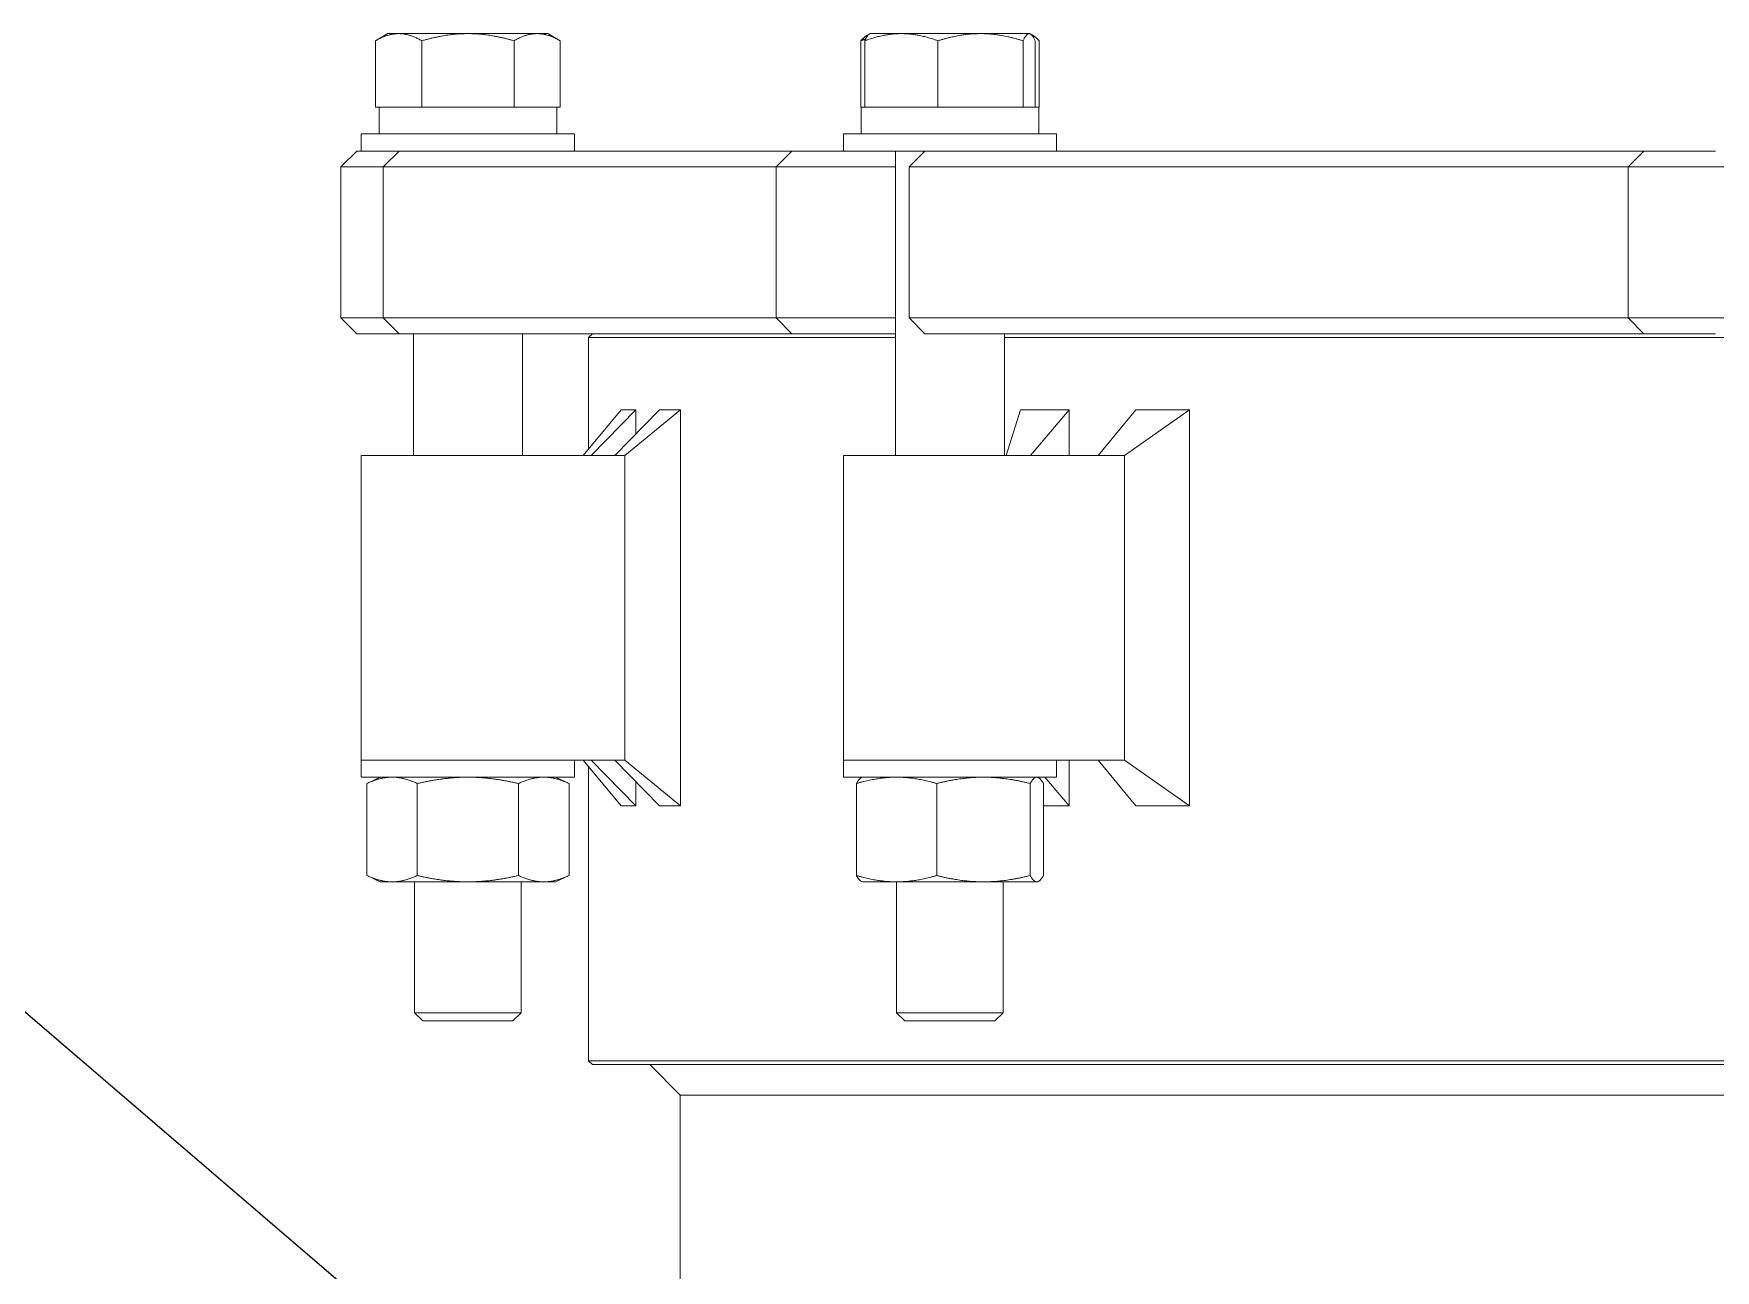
# Model space of a CAD drawing. Header units: inches. Extents: x 19 to 503, y 7 to 322.
# Drawn here: x 217.17 to 230.98, y 122.3 to 132.46 of the extents above; entities that cross this region are included whole.
import ezdxf

# ---------------------------------------------------------------- set-up
doc = ezdxf.new("R2010")
doc.units = ezdxf.units.IN
doc.header["$LTSCALE"] = 15
doc.header["$MEASUREMENT"] = 0
doc.layers.add('Symbol (ANSI)', color=7, linetype='Continuous', lineweight=25)
doc.layers.add('Visible (ANSI)', color=7, linetype='Continuous', lineweight=50)
doc.styles.add('MEMCOR Medium', font='arial.ttf')
doc.dimstyles.new('Default (ANSI)$7', dxfattribs={"dimscale": 15, "dimtxt": 0.15, "dimasz": 0.098425, "dimexe": 0.125, "dimexo": 0.0625, "dimgap": 0.031496, "dimtad": 0, "dimtih": 1, "dimtoh": 1, "dimdec": 4, "dimrnd": 1e-08, "dimzin": 3, "dimdsep": 46, "dimlunit": 5, "dimtxsty": 'MEMCOR Medium', "dimcen": 0.09, "dimdle": 0.393701, "dimclrd": 256, "dimclre": 256, "dimclrt": 256, "dimadec": 0, "dimazin": 1, "dimtfac": 0.8, "dimtofl": 0, "dimtmove": 0, "dimatfit": 3, "dimfxl": 1, "dimfrac": 1, "dimtolj": 1, "dimtzin": 4, "dimlwd": -1, "dimlwe": -1, "dimarcsym": 0})

msp = doc.modelspace()

# ---------------------------------------------------------------- linework, layer by layer
at = {"layer": 'Visible (ANSI)', "linetype": 'Continuous', "lineweight": 18}
for p, q in [((220.07946, 132.45733), (219.97798, 132.39874)), ((219.97798, 131.85333), (219.97798, 132.39874)), ((220.16735, 132.45733), (220.07946, 132.45733)), ((220.73546, 132.45733), (220.16735, 132.45733)), ((220.35672, 131.85333), (220.35672, 132.39874)), ((221.30358, 132.45733), (220.73546, 132.45733)), ((221.1142, 131.85333), (221.1142, 132.39874)), ((221.39146, 132.45733), (221.30358, 132.45733)), ((221.39146, 132.45733), (221.49295, 132.39874)), ((221.49295, 131.85333), (221.49295, 132.39874)), ((223.96084, 131.85333), (223.96084, 132.39874)), ((223.99269, 131.85333), (223.99269, 132.39874)), ((224.03085, 132.45406), (224.01337, 132.44397)), ((224.03651, 132.45733), (224.03085, 132.45406)), ((224.29316, 132.45733), (224.03651, 132.45733)), ((224.94355, 132.45733), (224.29316, 132.45733)), ((224.59364, 131.85333), (224.59364, 132.39874)), ((225.3429, 132.45733), (224.94355, 132.45733)), ((225.29346, 131.85333), (225.29346, 132.39874)), ((225.34851, 132.45733), (225.3429, 132.45733)), ((225.34851, 132.45733), (225.35417, 132.45406)), ((225.35417, 132.45406), (225.37165, 132.44397)), ((225.39233, 131.85333), (225.39233, 132.39874)), ((225.42418, 131.85333), (225.42418, 132.39874)), ((220.16735, 131.85333), (219.97798, 131.85333)), ((220.00596, 131.85333), (221.46445, 131.85333)), ((220.00596, 131.63433), (220.00596, 131.85333)), ((220.07946, 131.85333), (220.07946, 131.85333)), ((220.35672, 131.85333), (220.16735, 131.85333)), ((220.73546, 131.85333), (220.35672, 131.85333)), ((221.1142, 131.85333), (220.73546, 131.85333)), ((221.30358, 131.85333), (221.1142, 131.85333)), ((221.49295, 131.85333), (221.30358, 131.85333)), ((221.39146, 131.85333), (221.39146, 131.85333)), ((223.99269, 131.85333), (223.96084, 131.85333)), ((223.96301, 131.85333), (225.42201, 131.85333)), ((223.96301, 131.63433), (223.96301, 131.85333)), ((224.29316, 131.85333), (223.99269, 131.85333)), ((224.03651, 131.85333), (224.03651, 131.85333)), ((224.59364, 131.85333), (224.29316, 131.85333)), ((224.94355, 131.85333), (224.59364, 131.85333)), ((225.29346, 131.85333), (224.94355, 131.85333)), ((225.3429, 131.85333), (225.29346, 131.85333)), ((225.39233, 131.85333), (225.3429, 131.85333)), ((225.34851, 131.85333), (225.34851, 131.85333)), ((225.42418, 131.85333), (225.39233, 131.85333)), ((225.42201, 131.63433), (225.42201, 131.85333)), ((221.61046, 131.63433), (219.86046, 131.63433)), ((219.86046, 131.63433), (219.86046, 131.4937)), ((221.46496, 131.63433), (221.46496, 131.69807)), ((221.61046, 131.63433), (221.61046, 131.4937)), ((225.56751, 131.63433), (223.81751, 131.63433)), ((223.81751, 131.63433), (223.81751, 131.4937)), ((225.56751, 131.63433), (225.56751, 131.4937)), ((219.82258, 131.4937), (219.69258, 131.3637)), ((219.82258, 131.4937), (219.83348, 131.4937)), ((219.83348, 131.4937), (219.86046, 131.4937)), ((219.86046, 131.4937), (220.16997, 131.4937)), ((220.16997, 131.4937), (220.03997, 131.3637)), ((220.16997, 131.4937), (220.17297, 131.4937)), ((220.17297, 131.4937), (220.23653, 131.4937)), ((220.23653, 131.4937), (221.25249, 131.4937)), ((222.20275, 131.4937), (221.25249, 131.4937)), ((222.92852, 131.4937), (222.20275, 131.4937)), ((222.92852, 131.4937), (223.39598, 131.4937)), ((223.39598, 131.4937), (223.26598, 131.3637)), ((223.39598, 131.4937), (223.52479, 131.4937)), ((223.52479, 131.4937), (223.67254, 131.4937)), ((223.67254, 131.4937), (223.81751, 131.4937)), ((223.81751, 131.4937), (224.48748, 131.4937)), ((224.24501, 131.4937), (224.24501, 128.9937)), ((224.48748, 131.4937), (224.35748, 131.3637)), ((224.48748, 131.4937), (224.50958, 131.4937)), ((224.50958, 131.4937), (224.67259, 131.4937)), ((224.67259, 131.4937), (225.86046, 131.4937)), ((226.66605, 131.4937), (225.86046, 131.4937)), ((227.50305, 131.4937), (226.66605, 131.4937)), ((227.50305, 131.4937), (230.38893, 131.4937)), ((230.38893, 131.4937), (230.25893, 131.3637)), ((230.38893, 131.4937), (230.7485, 131.4937)), ((230.7485, 131.4937), (230.97594, 131.4937)), ((219.7051, 131.3637), (219.69258, 131.3637)), ((219.69258, 131.3637), (219.69258, 130.1237)), ((219.75088, 131.3637), (219.7051, 131.3637)), ((220.03997, 131.3637), (219.75088, 131.3637)), ((220.04622, 131.3637), (220.03997, 131.3637)), ((220.03997, 131.3637), (220.03997, 130.1237)), ((220.11008, 131.3637), (220.04622, 131.3637)), ((221.27785, 131.3637), (220.11008, 131.3637)), ((221.27785, 131.3637), (222.22811, 131.3637)), ((222.22811, 131.3637), (222.80412, 131.3637)), ((223.26598, 131.3637), (222.80412, 131.3637)), ((223.41403, 131.3637), (223.26598, 131.3637)), ((223.26598, 131.3637), (223.26598, 130.1237)), ((223.56249, 131.3637), (223.41403, 131.3637)), ((223.91301, 131.3637), (223.56249, 131.3637)), ((223.91301, 131.3637), (224.24501, 131.3637)), ((224.40353, 131.3637), (224.35748, 131.3637)), ((224.35748, 131.3637), (224.35748, 130.1237)), ((224.56732, 131.3637), (224.40353, 131.3637)), ((225.93269, 131.3637), (224.56732, 131.3637)), ((225.93269, 131.3637), (226.73828, 131.3637)), ((226.73828, 131.3637), (227.40256, 131.3637)), ((230.25893, 131.3637), (227.40256, 131.3637)), ((230.67222, 131.3637), (230.25893, 131.3637)), ((230.25893, 131.3637), (230.25893, 130.1237)), ((230.90076, 131.3637), (230.67222, 131.3637)), ((231.25321, 131.3637), (230.90076, 131.3637)), ((219.69258, 130.1237), (219.7051, 130.1237)), ((219.82258, 129.9937), (219.69258, 130.1237)), ((219.7051, 130.1237), (219.75088, 130.1237)), ((219.75088, 130.1237), (220.03997, 130.1237)), ((220.03997, 130.1237), (220.04622, 130.1237)), ((220.16997, 129.9937), (220.03997, 130.1237)), ((220.04622, 130.1237), (220.11008, 130.1237)), ((220.11008, 130.1237), (221.27785, 130.1237)), ((222.22811, 130.1237), (221.27785, 130.1237)), ((222.80412, 130.1237), (222.22811, 130.1237)), ((222.80412, 130.1237), (223.26598, 130.1237)), ((223.26598, 130.1237), (223.41403, 130.1237)), ((223.39598, 129.9937), (223.26598, 130.1237)), ((223.41403, 130.1237), (223.56249, 130.1237)), ((223.56249, 130.1237), (223.91301, 130.1237)), ((224.24501, 130.1237), (223.91301, 130.1237)), ((224.35748, 130.1237), (224.40353, 130.1237)), ((224.48748, 129.9937), (224.35748, 130.1237)), ((224.40353, 130.1237), (224.56732, 130.1237)), ((224.56732, 130.1237), (225.93269, 130.1237)), ((226.73828, 130.1237), (225.93269, 130.1237)), ((227.40256, 130.1237), (226.73828, 130.1237)), ((227.40256, 130.1237), (230.25893, 130.1237)), ((230.25893, 130.1237), (230.67222, 130.1237)), ((230.38893, 129.9937), (230.25893, 130.1237)), ((230.67222, 130.1237), (230.90076, 130.1237)), ((230.90076, 130.1237), (231.25321, 130.1237)), ((219.83348, 129.9937), (219.82258, 129.9937)), ((219.87904, 129.9937), (219.83348, 129.9937)), ((220.02075, 129.9937), (219.87904, 129.9937)), ((220.02075, 129.9937), (220.16997, 129.9937)), ((220.17297, 129.9937), (220.16997, 129.9937)), ((220.23653, 129.9937), (220.17297, 129.9937)), ((221.25249, 129.9937), (220.23653, 129.9937)), ((220.28796, 129.9937), (220.28796, 128.9937)), ((221.18296, 129.9937), (221.18296, 128.9937)), ((221.25249, 129.9937), (222.20275, 129.9937)), ((221.7575, 129.9937), (221.72625, 129.96245)), ((224.24501, 129.96245), (221.72625, 129.96245)), ((221.72625, 129.04585), (221.72625, 129.96245)), ((222.20275, 129.9937), (222.73721, 129.9937)), ((222.73721, 129.9937), (223.39598, 129.9937)), ((223.52479, 129.9937), (223.39598, 129.9937)), ((223.67254, 129.9937), (223.52479, 129.9937)), ((223.84079, 129.9937), (223.67254, 129.9937)), ((223.84079, 129.9937), (224.24501, 129.9937)), ((224.50958, 129.9937), (224.48748, 129.9937)), ((224.67259, 129.9937), (224.50958, 129.9937)), ((225.86046, 129.9937), (224.67259, 129.9937)), ((225.14001, 129.9937), (225.14001, 128.9937)), ((231.55668, 129.96245), (225.14001, 129.96245)), ((225.86046, 129.9937), (226.66605, 129.9937)), ((226.66605, 129.9937), (227.21375, 129.9937)), ((227.21375, 129.9937), (230.38893, 129.9937)), ((230.7485, 129.9937), (230.38893, 129.9937)), ((230.97594, 129.9937), (230.7485, 129.9937)), ((221.99347, 129.36855), (221.68306, 128.9937)), ((222.1153, 129.36855), (221.74626, 128.9937)), ((222.3075, 129.36855), (221.94135, 128.9937)), ((221.99347, 129.36855), (222.1153, 129.36855)), ((222.48113, 129.36855), (222.02447, 128.9937)), ((222.1153, 129.36855), (222.1153, 129.17178)), ((222.3075, 129.36855), (222.48113, 129.36855)), ((222.48113, 126.11885), (222.48113, 129.36855)), ((225.27133, 129.36855), (225.15444, 128.9937)), ((225.27133, 129.36855), (225.67007, 129.36855)), ((225.67007, 129.36855), (225.35433, 128.9937)), ((225.67007, 129.36855), (225.67007, 128.9937)), ((226.21743, 129.36855), (225.9099, 128.9937)), ((226.66008, 129.36855), (226.12669, 128.9937)), ((226.21743, 129.36855), (226.66008, 129.36855)), ((226.66008, 126.11885), (226.66008, 129.36855)), ((219.86046, 128.9937), (220.90617, 128.9937)), ((219.86046, 126.4937), (219.86046, 128.9937)), ((220.90617, 128.9937), (222.02447, 128.9937)), ((222.02447, 126.4937), (222.02447, 128.9937)), ((223.81751, 128.9937), (225.17863, 128.9937)), ((223.81751, 126.4937), (223.81751, 128.9937)), ((225.17863, 128.9937), (226.12669, 128.9937)), ((226.12669, 126.4937), (226.12669, 128.9937)), ((220.90617, 126.4937), (219.86046, 126.4937)), ((220.90617, 126.4937), (219.86046, 126.4937)), ((219.86046, 126.4937), (219.86046, 126.35308)), ((222.02447, 126.4937), (220.90617, 126.4937)), ((221.61046, 126.4937), (221.61046, 126.35308)), ((221.99347, 126.11885), (221.68306, 126.4937)), ((222.1153, 126.11885), (221.74626, 126.4937)), ((222.3075, 126.11885), (221.94135, 126.4937)), ((222.48113, 126.11885), (222.02447, 126.4937)), ((225.17863, 126.4937), (223.81751, 126.4937)), ((225.17863, 126.4937), (223.81751, 126.4937)), ((223.81751, 126.4937), (223.81751, 126.35308)), ((226.12669, 126.4937), (225.17863, 126.4937)), ((225.56751, 126.4937), (225.56751, 126.35308)), ((225.67007, 126.4937), (225.67007, 126.11885)), ((226.21743, 126.11885), (225.9099, 126.4937)), ((226.66008, 126.11885), (226.12669, 126.4937)), ((219.86046, 126.35308), (221.61046, 126.35308)), ((220.01646, 126.35308), (219.90523, 126.30121)), ((221.45446, 126.35308), (221.56569, 126.30121)), ((221.72625, 124.02495), (221.72625, 126.44155)), ((223.81751, 126.35308), (225.56751, 126.35308)), ((223.97351, 126.35308), (223.96731, 126.35018)), ((225.41151, 126.35308), (225.41771, 126.35018)), ((225.67007, 126.11885), (225.47278, 126.35308)), ((219.90523, 125.54594), (219.90523, 126.30121)), ((220.32035, 125.54594), (220.32035, 126.30121)), ((221.15058, 125.54594), (221.15058, 126.30121)), ((221.56569, 125.54594), (221.56569, 126.30121)), ((222.1153, 126.31562), (222.1153, 126.11885)), ((223.92548, 125.54594), (223.92548, 126.30121)), ((224.58414, 125.54594), (224.58414, 126.30121)), ((225.35118, 125.54594), (225.35118, 126.30121)), ((225.45954, 125.54594), (225.45954, 126.30121)), ((222.1153, 126.11885), (221.99347, 126.11885)), ((222.48113, 126.11885), (222.3075, 126.11885)), ((225.67007, 126.11885), (225.45954, 126.11885)), ((226.66008, 126.11885), (226.21743, 126.11885)), ((220.01646, 125.49408), (219.90523, 125.54594)), ((220.01646, 125.49408), (220.11279, 125.49408)), ((220.11279, 125.49408), (220.73546, 125.49408)), ((220.29796, 125.49408), (220.29796, 124.41944)), ((220.73546, 125.49408), (221.35813, 125.49408)), ((221.17296, 125.49408), (221.17296, 124.41944)), ((221.35813, 125.49408), (221.45446, 125.49408)), ((221.45446, 125.49408), (221.56569, 125.54594)), ((223.97351, 125.49408), (223.96731, 125.49697)), ((223.97351, 125.49408), (224.25481, 125.49408)), ((224.25481, 125.49408), (224.96766, 125.49408)), ((224.25501, 125.49408), (224.25501, 124.41944)), ((224.96766, 125.49408), (225.40536, 125.49408)), ((225.13001, 125.49408), (225.13001, 124.41944)), ((225.40536, 125.49408), (225.41151, 125.49408)), ((225.41151, 125.49408), (225.41771, 125.49697)), ((220.29796, 124.41944), (221.17296, 124.41944)), ((220.36612, 124.35333), (220.29796, 124.41944)), ((221.1048, 124.35333), (221.17296, 124.41944)), ((224.25501, 124.41944), (225.13001, 124.41944)), ((224.32317, 124.35333), (224.25501, 124.41944)), ((225.06185, 124.35333), (225.13001, 124.41944)), ((221.1048, 124.35333), (220.36612, 124.35333)), ((225.06185, 124.35333), (224.32317, 124.35333)), ((221.72625, 124.02495), (246.70565, 124.02495)), ((221.7575, 123.9937), (221.72625, 124.02495)), ((246.68125, 123.9937), (221.7575, 123.9937)), ((222.47776, 123.7437), (222.22776, 123.9937)), ((222.47776, 112.2437), (222.47776, 123.7437)), ((246.32554, 123.7437), (222.47776, 123.7437))]:
    msp.add_line(p, q, dxfattribs=at)
msp.add_ellipse((220.73546, 131.69807), major_axis=(0, 4.1372), ratio=0.17632698, start_param=4.71238898, end_param=4.7499235, dxfattribs=at)
for points, weights in [([(220.16735, 132.45733), (220.07946, 132.45733), (219.97798, 132.39874)], [1, 1.0379548493, 1]), ([(220.35672, 132.39874), (220.25524, 132.45733), (220.16735, 132.45733)], [1, 1.0379548493, 1]), ([(220.73546, 132.45733), (220.55969, 132.45733), (220.35672, 132.39874)], [1, 1.0379548493, 1]), ([(221.1142, 132.39874), (220.91124, 132.45733), (220.73546, 132.45733)], [1, 1.0379548493, 1]), ([(221.30358, 132.45733), (221.21569, 132.45733), (221.1142, 132.39874)], [1, 1.0379548493, 1]), ([(221.49295, 132.39874), (221.39146, 132.45733), (221.30358, 132.45733)], [1, 1.0379548493, 1]), ([(223.96084, 132.39874), (223.98854, 132.42963), (224.01337, 132.44397)], [1, 1.01965956375, 1.01895290532]), ([(223.9999, 132.41378), (223.98071, 132.40685), (223.96084, 132.39874)], [1.00881298069, 1.00508876131, 1]), ([(224.29316, 132.45733), (224.15371, 132.45733), (223.99269, 132.39874)], [1, 1.0379548493, 1]), ([(223.99269, 132.39874), (224.01306, 132.44379), (224.03085, 132.45406)], [1, 1.02892942038, 1.01375847525]), ([(224.59364, 132.39874), (224.43261, 132.45733), (224.29316, 132.45733)], [1, 1.0379548493, 1]), ([(224.94355, 132.45733), (224.78116, 132.45733), (224.59364, 132.39874)], [1, 1.0379548493, 1]), ([(225.29346, 132.39874), (225.10594, 132.45733), (224.94355, 132.45733)], [1, 1.0379548493, 1]), ([(225.3429, 132.45733), (225.31995, 132.45733), (225.29346, 132.39874)], [1, 1.0379548493, 1]), ([(225.39233, 132.39874), (225.36584, 132.45733), (225.3429, 132.45733)], [1, 1.0379548493, 1]), ([(225.42418, 132.39874), (225.39006, 132.4368), (225.35993, 132.44991)], [1, 1.02433062887, 1.01746737806]), ([(220.11279, 126.35308), (220.01646, 126.35308), (219.90523, 126.30121)], [1, 1.0379548493, 1]), ([(220.32035, 126.30121), (220.20912, 126.35308), (220.11279, 126.35308)], [1, 1.0379548493, 1]), ([(220.73546, 126.35308), (220.54281, 126.35308), (220.32035, 126.30121)], [1, 1.0379548493, 1]), ([(221.15058, 126.30121), (220.92812, 126.35308), (220.73546, 126.35308)], [1, 1.0379548493, 1]), ([(221.35813, 126.35308), (221.26181, 126.35308), (221.15058, 126.30121)], [1, 1.0379548493, 1]), ([(221.56569, 126.30121), (221.45446, 126.35308), (221.35813, 126.35308)], [1, 1.0379548493, 1]), ([(224.25481, 126.35308), (224.10197, 126.35308), (223.92548, 126.30121)], [1, 1.0379548493, 1]), ([(223.92548, 126.30121), (223.9478, 126.34109), (223.96731, 126.35018)], [1, 1.02892942038, 1.01375847525]), ([(224.58414, 126.30121), (224.40765, 126.35308), (224.25481, 126.35308)], [1, 1.0379548493, 1]), ([(224.96766, 126.35308), (224.78967, 126.35308), (224.58414, 126.30121)], [1, 1.0379548493, 1]), ([(225.35118, 126.30121), (225.14565, 126.35308), (224.96766, 126.35308)], [1, 1.0379548493, 1]), ([(225.40536, 126.35308), (225.38021, 126.35308), (225.35118, 126.30121)], [1, 1.0379548493, 1]), ([(225.45954, 126.30121), (225.43051, 126.35308), (225.40536, 126.35308)], [1, 1.0379548493, 1]), ([(219.90523, 125.54594), (220.01646, 125.49408), (220.11279, 125.49408)], [1, 1.0379548493, 1]), ([(220.11279, 125.49408), (220.20912, 125.49408), (220.32035, 125.54594)], [1, 1.0379548493, 1]), ([(220.32035, 125.54594), (220.54281, 125.49408), (220.73546, 125.49408)], [1, 1.0379548493, 1]), ([(220.73546, 125.49408), (220.92812, 125.49408), (221.15058, 125.54594)], [1, 1.0379548493, 1]), ([(221.15058, 125.54594), (221.26181, 125.49408), (221.35813, 125.49408)], [1, 1.0379548493, 1]), ([(221.35813, 125.49408), (221.45446, 125.49408), (221.56569, 125.54594)], [1, 1.0379548493, 1]), ([(223.96731, 125.49697), (223.9478, 125.50606), (223.92548, 125.54594)], [1.01375847525, 1.02892942038, 1]), ([(223.92548, 125.54594), (224.10197, 125.49408), (224.25481, 125.49408)], [1, 1.0379548493, 1]), ([(224.25481, 125.49408), (224.40765, 125.49408), (224.58414, 125.54594)], [1, 1.0379548493, 1]), ([(224.58414, 125.54594), (224.78967, 125.49408), (224.96766, 125.49408)], [1, 1.0379548493, 1]), ([(224.96766, 125.49408), (225.14565, 125.49408), (225.35118, 125.54594)], [1, 1.0379548493, 1]), ([(225.35118, 125.54594), (225.38021, 125.49408), (225.40536, 125.49408)], [1, 1.0379548493, 1]), ([(225.40536, 125.49408), (225.43051, 125.49408), (225.45954, 125.54594)], [1, 1.0379548493, 1])]:
    msp.add_rational_spline(points, weights, degree=2, dxfattribs=at)

# ---------------------------------------------------------------- leaders
at = {"layer": 'Symbol (ANSI)', "annotation_type": 0, "has_hookline": 1, "hookline_direction": 1, "text_width": 53.71607}
msp.add_leader([(241.38783, 103.60107), (215.81827, 125.52195), (214.34189, 125.52195)], dimstyle='Default (ANSI)$7', override={"dimtad": 0}, dxfattribs=at)

doc.saveas('drawing.dxf')
